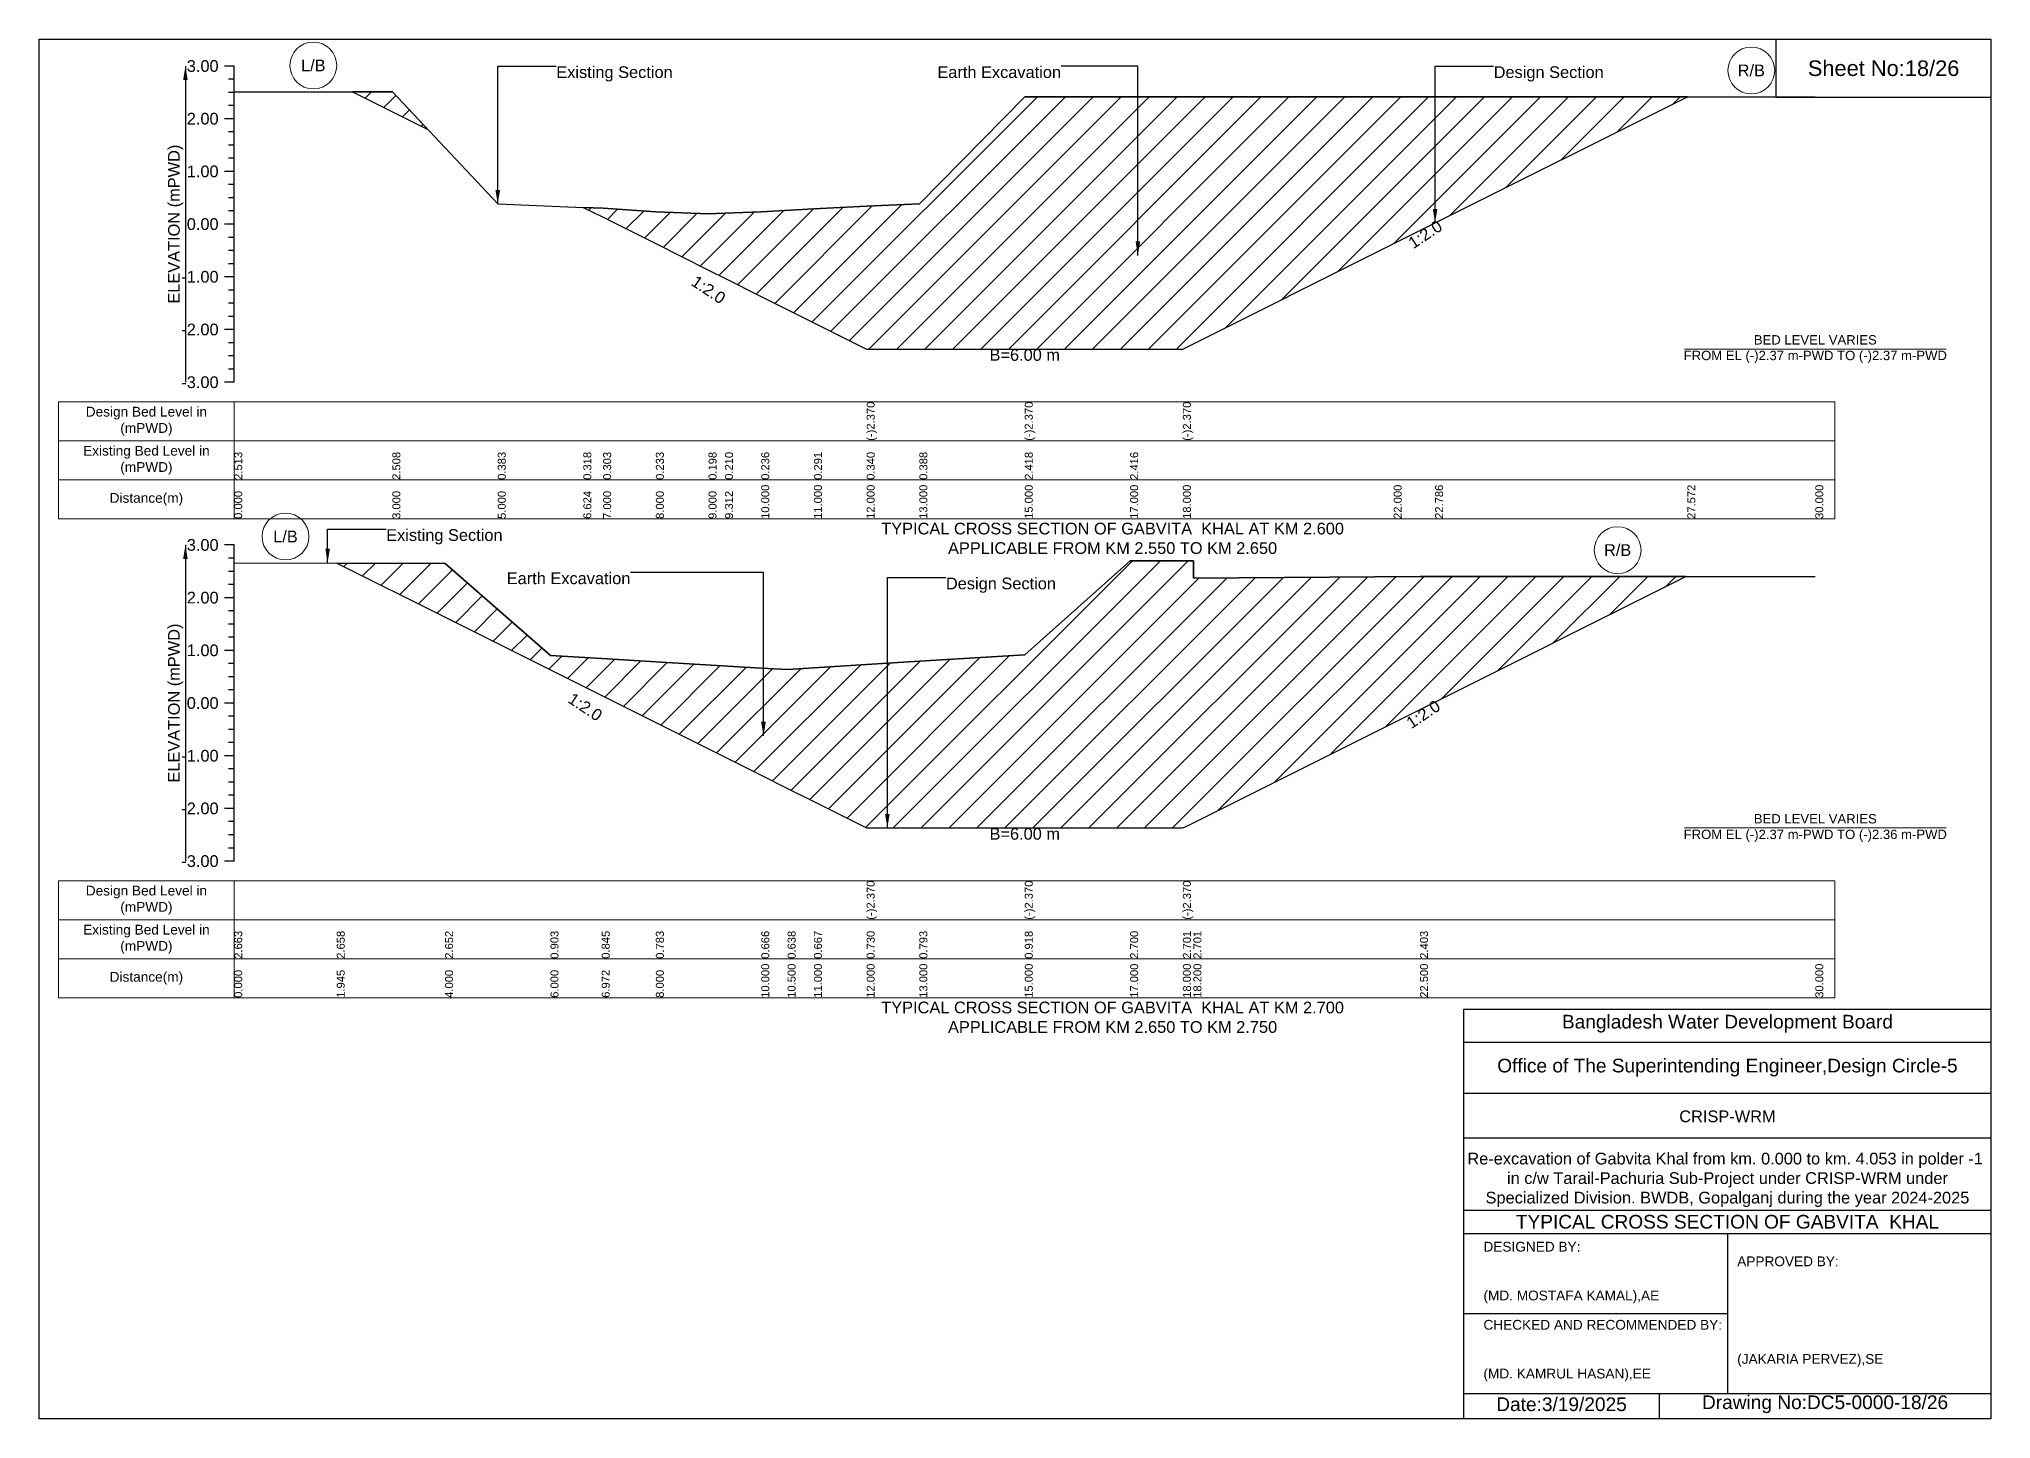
# Model space of a CAD drawing. Header units: feet. Extents: x 91000 to 358000, y -12982 to 34.
# Drawn here: x 270000 to 278000, y -5656 to 0 of the extents above; entities that cross this region are included whole.
import ezdxf

# ---------------------------------------------------------------- set-up
doc = ezdxf.new("R2010")
doc.units = ezdxf.units.FT
doc.header["$LTSCALE"] = 7
doc.header["$MEASUREMENT"] = 0
for name, color, linetype, lineweight in [('Cross section Data Border', 7, 'Continuous', 9), ('Cross Section Labels', 7, 'Continuous', 9), ('Existing_Bed_Level for Xsection', 7, 'Continuous', 25)]:
    doc.layers.add(name, color=color, linetype=linetype, lineweight=lineweight)
doc.styles.get("Standard").update_dxf_attribs({"font": 'arial.ttf'})
doc.dimstyles.get("Standard").update_dxf_attribs({"dimtxt": 0.18, "dimasz": 0.18, "dimexe": 0.18, "dimexo": 0.0625, "dimgap": 0.09, "dimtad": 0, "dimtih": 1, "dimtoh": 1, "dimdec": 4, "dimzin": 0, "dimdsep": 46, "dimtxsty": 'Standard', "dimcen": 0.09, "dimadec": 0, "dimazin": 0, "dimtfac": 1, "dimtdec": 4, "dimtofl": 0, "dimtmove": 0, "dimatfit": 3, "dimfxl": 1, "dimtolj": 1, "dimtzin": 0, "dimarcsym": 0})
pattern_1 = [(45, (0, 480), (-57.27565, 57.27565), [])]

msp = doc.modelspace()

# ---------------------------------------------------------------- hatches: boundary and pattern name
at = {"layer": 'Existing_Bed_Level for Xsection'}
h = msp.add_hatch(dxfattribs=at)
h.set_pattern_fill('ANSI31', color=256, scale=648, style=0)
h.set_pattern_definition(pattern_1)
h.paths.add_polyline_path([(271284.2, -216.8), (271448, -298.7), (271593.2, -371.3), (271448, -217)])
h = msp.add_hatch(dxfattribs=at)
h.set_pattern_fill('ANSI31', color=256, scale=648, style=0)
h.set_pattern_definition(pattern_1)
h.paths.add_polyline_path([(272230.8, -690.1), (272312, -730.7), (272528, -838.7), (272744, -946.7), (272811.4, -980.4), (272960, -1054.7), (273176, -1162.7), (273392, -1270.7), (273608, -1270.7), (274040, -1270.7), (274472, -1270.7), (274688, -1270.7), (275552, -838.7), (275721.8, -753.8), (276755.6, -236.9), (275721.8, -236.9), (275552, -236.9), (274688, -236.9), (274472, -236.9), (274040, -236.5), (273608, -675), (273392, -685.4), (273176, -695.9), (272960, -707.8), (272811.4, -713.4), (272744, -716), (272528, -708.4), (272312, -693.3)])
h = msp.add_hatch(dxfattribs=at)
h.set_pattern_fill('ANSI31', color=256, scale=648, style=0)
h.set_pattern_definition(pattern_1)
h.paths.add_polyline_path([(271220.1, -2147.8), (271664, -2369.7), (272096, -2585.7), (272306, -2690.7), (272528, -2801.7), (272960, -3017.7), (273068, -3071.7), (273176, -3125.7), (273392, -3233.7), (273608, -3233.7), (274040, -3233.7), (274472, -3233.7), (274688, -3233.7), (274709.6, -3222.9), (274731.2, -3212.1), (275660, -2747.7), (276749.9, -2202.8), (275660, -2202.8), (274731.2, -2209.7), (274731.2, -2138.4), (274709.6, -2138.4), (274688, -2138.4), (274472, -2138.6), (274040, -2523.5), (273608, -2550.5), (273392, -2564.1), (273176, -2577.7), (273068, -2584), (272960, -2578), (272528, -2552.7), (272306, -2539.4), (272096, -2526.8), (271664, -2149)])

# ---------------------------------------------------------------- linework, layer by layer
for points in [[(270000, 0), (278000, 0), (278000, -5656), (270000, -5656)], [(277120, 0), (278000, 0), (278000, -240), (277120, -240)]]:
    msp.add_lwpolyline(points, close=True)
for points in [[(275840, -5656), (275840, -3976), (278000, -3976)], [(275840, -4112), (278000, -4112)], [(275840, -4320), (278000, -4320)], [(275840, -4504), (278000, -4504)], [(275840, -4800), (278000, -4800)], [(275840, -4896), (278000, -4896)], [(276920, -4896), (276920, -5552)], [(275840, -5224), (276920, -5224)], [(275840, -5552), (278000, -5552)], [(276640, -5552), (276640, -5656)]]:
    msp.add_lwpolyline(points)
at = {"layer": 'Cross section Data Border'}
for points in [[(270080, -1486.8), (277360, -1486.8), (277360, -1966.8), (270080, -1966.8)], [(270080, -3449.8), (277360, -3449.8), (277360, -3929.8), (270080, -3929.8)]]:
    msp.add_lwpolyline(points, close=True, dxfattribs=at)
for points in [[(270800, -1486.8), (270800, -1966.8)], [(270080, -1646.8), (277360, -1646.8)], [(270080, -1806.8), (277360, -1806.8)], [(270800, -3449.8), (270800, -3929.8)], [(270080, -3609.8), (277360, -3609.8)], [(270080, -3769.8), (277360, -3769.8)]]:
    msp.add_lwpolyline(points, dxfattribs=at)
at = {"layer": 'Cross Section Labels'}
for points in [[(276744.2, -1270.7), (277815.8, -1270.7)], [(276744.2, -3233.7), (277815.8, -3233.7)]]:
    msp.add_lwpolyline(points, dxfattribs=at)
for centre in [(271124, -108.5), (277017.8, -128.9), (271010, -2039.2), (276470, -2094.8)]:
    msp.add_circle(centre, 96, dxfattribs=at)
at = {"layer": 'Existing_Bed_Level for Xsection'}
for points in [[(270800, -110.8), (270760, -110.8)], [(270800, -1406.8), (270800, -1190.8), (270800, -974.8), (270800, -758.8), (270800, -542.8), (270800, -326.8), (270800, -110.8)], [(270800, -164.8), (270776, -164.8)], [(270800, -218.8), (270776, -218.8)], [(270800, -216), (271448, -217), (271880, -676), (272230.8, -690.1), (272312, -693.3), (272528, -708.4), (272744, -716), (272811.4, -713.4), (272960, -707.8), (273176, -695.9), (273392, -685.4), (273392, -685.4), (273608, -675), (274040, -236.5), (274040, -236.5), (274472, -236.9), (274688, -236.9), (274688, -236.9), (275552, -236.9), (275721.8, -236.9), (276755.6, -236.9), (277280, -236.9)], [(270800, -272.8), (270776, -272.8)], [(270800, -326.8), (270760, -326.8)], [(270800, -380.8), (270776, -380.8)], [(270800, -434.8), (270776, -434.8)], [(270800, -542.8), (270760, -542.8)], [(270800, -488.8), (270776, -488.8)], [(270800, -596.8), (270776, -596.8)], [(270800, -650.8), (270776, -650.8)], [(270800, -704.8), (270776, -704.8)], [(270800, -758.8), (270760, -758.8)], [(270800, -812.8), (270776, -812.8)], [(270800, -866.8), (270776, -866.8)], [(270800, -920.8), (270776, -920.8)], [(270800, -974.8), (270760, -974.8)], [(270800, -1028.8), (270776, -1028.8)], [(270800, -1082.8), (270776, -1082.8)], [(270800, -1190.8), (270760, -1190.8)], [(270800, -1136.8), (270776, -1136.8)], [(270800, -1244.8), (270776, -1244.8)], [(270800, -1298.8), (270776, -1298.8)], [(270800, -1352.8), (270776, -1352.8)], [(270800, -1406.8), (270760, -1406.8)], [(270800, -2073.8), (270760, -2073.8)], [(270800, -3369.8), (270800, -3153.8), (270800, -2937.8), (270800, -2721.8), (270800, -2505.8), (270800, -2289.8), (270800, -2073.8)], [(270800, -2127.8), (270776, -2127.8)], [(270800, -2146.6), (271220.1, -2147.8), (271664, -2149), (272096, -2526.8), (272306, -2539.4), (272528, -2552.7), (272960, -2578), (273068, -2584), (273176, -2577.7), (273392, -2564.1), (273392, -2564.1), (273608, -2550.5), (274040, -2523.5), (274040, -2523.5), (274472, -2138.6), (274688, -2138.4), (274688, -2138.4), (274709.6, -2138.4), (274731.2, -2138.4), (274731.2, -2209.7), (275660, -2202.8), (277280, -2202.8)], [(270800, -2181.8), (270776, -2181.8)], [(270800, -2235.8), (270776, -2235.8)], [(270800, -2289.8), (270760, -2289.8)], [(270800, -2343.8), (270776, -2343.8)], [(270800, -2397.8), (270776, -2397.8)], [(270800, -2451.8), (270776, -2451.8)], [(270800, -2505.8), (270760, -2505.8)], [(270800, -2559.8), (270776, -2559.8)], [(270800, -2613.8), (270776, -2613.8)], [(270800, -2667.8), (270776, -2667.8)], [(270800, -2721.8), (270760, -2721.8)], [(270800, -2775.8), (270776, -2775.8)], [(270800, -2829.8), (270776, -2829.8)], [(270800, -2937.8), (270760, -2937.8)], [(270800, -2883.8), (270776, -2883.8)], [(270800, -2991.8), (270776, -2991.8)], [(270800, -3045.8), (270776, -3045.8)], [(270800, -3099.8), (270776, -3099.8)], [(270800, -3153.8), (270760, -3153.8)], [(270800, -3207.8), (270776, -3207.8)], [(270800, -3261.8), (270776, -3261.8)], [(270800, -3315.8), (270776, -3315.8)], [(270800, -3369.8), (270760, -3369.8)]]:
    msp.add_lwpolyline(points, dxfattribs=at)
for points in [[(271284.2, -216.8), (271448, -298.7), (271593.2, -371.3), (271448, -217)], [(272230.8, -690.1), (272230.8, -690.1), (272312, -730.7), (272528, -838.7), (272744, -946.7), (272811.4, -980.4), (272960, -1054.7), (273176, -1162.7), (273392, -1270.7), (273392, -1270.7), (273608, -1270.7), (274040, -1270.7), (274040, -1270.7), (274472, -1270.7), (274688, -1270.7), (274688, -1270.7), (275552, -838.7), (275721.8, -753.8), (276755.6, -236.9), (275721.8, -236.9), (275552, -236.9), (274688, -236.9), (274688, -236.9), (274472, -236.9), (274040, -236.5), (274040, -236.5), (273608, -675), (273392, -685.4), (273392, -685.4), (273176, -695.9), (272960, -707.8), (272811.4, -713.4), (272744, -716), (272528, -708.4), (272312, -693.3), (272230.8, -690.1)], [(271220.1, -2147.8), (271664, -2369.7), (272096, -2585.7), (272306, -2690.7), (272528, -2801.7), (272960, -3017.7), (273068, -3071.7), (273176, -3125.7), (273392, -3233.7), (273392, -3233.7), (273608, -3233.7), (274040, -3233.7), (274040, -3233.7), (274472, -3233.7), (274688, -3233.7), (274688, -3233.7), (274709.6, -3222.9), (274731.2, -3212.1), (274731.2, -3212.1), (275660, -2747.7), (276749.9, -2202.8), (275660, -2202.8), (274731.2, -2209.7), (274731.2, -2138.4), (274709.6, -2138.4), (274688, -2138.4), (274688, -2138.4), (274472, -2138.6), (274040, -2523.5), (274040, -2523.5), (273608, -2550.5), (273392, -2564.1), (273392, -2564.1), (273176, -2577.7), (273068, -2584), (272960, -2578), (272528, -2552.7), (272306, -2539.4), (272096, -2526.8), (271664, -2149)]]:
    msp.add_lwpolyline(points, close=True, dxfattribs=at)

# ---------------------------------------------------------------- texts
at = {"attachment_point": 5}
for s, insert, char_height in [('Sheet No:18/26', (277560, -120), 64), ('Bangladesh Water Development Board', (276920, -4036), 56), ('Office of The Superintending Engineer,Design Circle-5', (276920, -4216), 56)]:
    msp.add_mtext(s, dxfattribs=dict(at, insert=insert, char_height=char_height))
for s, insert, char_height, width, attachment_point in [('CRISP-WRM', (276920, -4416), 48, 2240, 5), ('Re-excavation of Gabvita Khal from km. 0.000 to km. 4.053 in polder -1  in c/w Tarail-Pachuria Sub-Project under CRISP-WRM under Specialized Division. BWDB, Gopalganj during the year 2024-2025', (276920, -4676), 48, 2160, 5), ('TYPICAL CROSS SECTION OF GABVITA  KHAL', (276920, -4848), 56, 2240, 5), ('DESIGNED BY:^J^J^J(MD. MOSTAFA KAMAL),AE', (275920, -5056), 40, 1120, 4), ('APPROVED BY:^J^J^J^J^J^J(JAKARIA PERVEZ),SE', (276960, -5216), 40, 1120, 4), ('CHECKED AND RECOMMENDED BY:^J^J^J(MD. KAMRUL HASAN),EE', (275920, -5376), 40, 1120, 4), ('Date:3/19/2025 ', (276240, -5596), 56, 1120, 5), ('Drawing No:DC5-0000-18/26', (277320, -5596), 56, 1760, 5)]:
    msp.add_mtext(s, dxfattribs=dict(insert=insert, char_height=char_height, width=width, attachment_point=attachment_point))
at = {"layer": 'Cross section Data Border', "char_height": 40, "width": 640, "attachment_point": 5}
for s, insert in [('Design Bed Level in (mPWD)', (270440, -1566.8)), ('Existing Bed Level in (mPWD)', (270440, -1726.8)), ('Distance(m)', (270440, -1886.8)), ('Design Bed Level in (mPWD)', (270440, -3529.8)), ('Existing Bed Level in (mPWD)', (270440, -3689.8)), ('Distance(m)', (270440, -3849.8))]:
    msp.add_mtext(s, dxfattribs=dict(at, insert=insert))
at = {"layer": 'Cross Section Labels'}
for s, insert, char_height, attachment_point in [('L/B', (271124, -108.5), 48, 5), ('Existing Section', (272120, -111.7), 48, 1), ('Earth Excavation', (274188.7, -111.7), 48, 3), ('Design Section', (275961.8, -111.7), 48, 1), ('R/B', (277017.8, -128.9), 48, 5), ('B=6.00 m', (274040, -1270.7), 48, 2), ('BED LEVEL VARIES ^JFROM EL (-)2.37 m-PWD TO (-)2.37 m-PWD', (277280, -1270.7), 38.4, 5), ('TYPICAL CROSS SECTION OF GABVITA  KHAL AT KM 2.600^JAPPLICABLE FROM KM 2.550 TO KM 2.650', (274400, -2046.8), 48, 5), ('L/B', (271010, -2039.2), 48, 5), ('Existing Section', (271422.8, -2009), 48, 1), ('R/B', (276470, -2094.8), 48, 5), ('Earth Excavation', (272423.7, -2186.3), 48, 3), ('Design Section', (273716.9, -2207.4), 48, 1), ('BED LEVEL VARIES ^JFROM EL (-)2.37 m-PWD TO (-)2.36 m-PWD', (277280, -3233.7), 38.4, 5), ('B=6.00 m', (274040, -3233.7), 48, 2), ('TYPICAL CROSS SECTION OF GABVITA  KHAL AT KM 2.700^JAPPLICABLE FROM KM 2.650 TO KM 2.750', (274400, -4009.8), 48, 5)]:
    msp.add_mtext(s, dxfattribs=dict(at, insert=insert, char_height=char_height, attachment_point=attachment_point))
at = {"layer": 'Cross Section Labels', "char_height": 48, "attachment_point": 2}
for insert, rotation in [((275667.8, -780.8), 33.69007), ((272757.4, -1007.4), 326.30993), ((272252, -2717.7), 326.30993), ((275660, -2747.7), 33.69007)]:
    msp.add_mtext('1:2.0', dxfattribs=dict(at, insert=insert, rotation=rotation))
at = {"layer": 'Existing_Bed_Level for Xsection', "char_height": 48, "attachment_point": 6}
for s, insert in [('3.00', (270736, -110.8)), ('2.00', (270736, -326.8)), ('1.00', (270736, -542.8)), ('0.00', (270736, -758.8)), ('-1.00', (270736, -974.8)), ('-2.00', (270736, -1190.8)), ('-3.00', (270736, -1406.8)), ('3.00', (270736, -2073.8)), ('2.00', (270736, -2289.8)), ('1.00', (270736, -2505.8)), ('0.00', (270736, -2721.8)), ('-1.00', (270736, -2937.8)), ('-2.00', (270736, -3153.8)), ('-3.00', (270736, -3369.8))]:
    msp.add_mtext(s, dxfattribs=dict(at, insert=insert))
at = {"layer": 'Existing_Bed_Level for Xsection', "rotation": 90}
for s, insert, char_height, attachment_point in [('ELEVATION (mPWD)', (270560, -758.8), 48, 5), ('(-)2.370', (273392, -1646.8), 32.8, 1), ('(-)2.370', (274040, -1646.8), 32.8, 1), ('(-)2.370', (274688, -1646.8), 32.8, 1), ('2.513', (270800, -1806.8), 32.8, 1), ('2.508', (271448, -1806.8), 32.8, 1), ('0.383', (271880, -1806.8), 32.8, 1), ('0.318', (272230.8, -1806.8), 32.8, 1), ('0.303', (272312, -1806.8), 32.8, 1), ('0.233', (272528, -1806.8), 32.8, 1), ('0.198', (272744, -1806.8), 32.8, 1), ('0.210', (272811.4, -1806.8), 32.8, 1), ('0.236', (272960, -1806.8), 32.8, 1), ('0.291', (273176, -1806.8), 32.8, 1), ('0.340', (273392, -1806.8), 32.8, 1), ('0.388', (273608, -1806.8), 32.8, 1), ('2.418', (274040, -1806.8), 32.8, 1), ('2.416', (274472, -1806.8), 32.8, 1), ('10.000', (272960, -1966.8), 32.8, 1), ('11.000', (273176, -1966.8), 32.8, 1), ('12.000', (273392, -1966.8), 32.8, 1), ('13.000', (273608, -1966.8), 32.8, 1), ('15.000', (274040, -1966.8), 32.8, 1), ('17.000', (274472, -1966.8), 32.8, 1), ('18.000', (274688, -1966.8), 32.8, 1), ('22.000', (275552, -1966.8), 32.8, 1), ('22.786', (275721.8, -1966.8), 32.8, 1), ('27.572', (276755.6, -1966.8), 32.8, 1), ('30.000', (277280, -1966.8), 32.8, 1), ('0.000', (270800, -1966.8), 32.8, 1), ('3.000', (271448, -1966.8), 32.8, 1), ('5.000', (271880, -1966.8), 32.8, 1), ('6.624', (272230.8, -1966.8), 32.8, 1), ('7.000', (272312, -1966.8), 32.8, 1), ('8.000', (272528, -1966.8), 32.8, 1), ('9.000', (272744, -1966.8), 32.8, 1), ('9.312', (272811.4, -1966.8), 32.8, 1), ('ELEVATION (mPWD)', (270560, -2721.8), 48, 5), ('(-)2.370', (273392, -3609.8), 32.8, 1), ('(-)2.370', (274040, -3609.8), 32.8, 1), ('(-)2.370', (274688, -3609.8), 32.8, 1), ('2.663', (270800, -3769.8), 32.8, 1), ('2.658', (271220.1, -3769.8), 32.8, 1), ('2.652', (271664, -3769.8), 32.8, 1), ('0.903', (272096, -3769.8), 32.8, 1), ('0.845', (272306, -3769.8), 32.8, 1), ('0.783', (272528, -3769.8), 32.8, 1), ('0.666', (272960, -3769.8), 32.8, 1), ('0.638', (273068, -3769.8), 32.8, 1), ('0.667', (273176, -3769.8), 32.8, 1), ('0.730', (273392, -3769.8), 32.8, 1), ('0.793', (273608, -3769.8), 32.8, 1), ('0.918', (274040, -3769.8), 32.8, 1), ('2.700', (274472, -3769.8), 32.8, 1), ('2.701', (274688, -3769.8), 32.8, 1), ('2.701', (274731.2, -3769.8), 32.8, 1), ('2.403', (275660, -3769.8), 32.8, 1), ('0.000', (270800, -3929.8), 32.8, 1), ('1.945', (271220.1, -3929.8), 32.8, 1), ('4.000', (271664, -3929.8), 32.8, 1), ('6.000', (272096, -3929.8), 32.8, 1), ('6.972', (272306, -3929.8), 32.8, 1), ('8.000', (272528, -3929.8), 32.8, 1), ('10.000', (272960, -3929.8), 32.8, 1), ('10.500', (273068, -3929.8), 32.8, 1), ('11.000', (273176, -3929.8), 32.8, 1), ('12.000', (273392, -3929.8), 32.8, 1), ('13.000', (273608, -3929.8), 32.8, 1), ('15.000', (274040, -3929.8), 32.8, 1), ('17.000', (274472, -3929.8), 32.8, 1), ('18.000', (274688, -3929.8), 32.8, 1), ('18.200', (274731.2, -3929.8), 32.8, 1), ('22.500', (275660, -3929.8), 32.8, 1), ('30.000', (277280, -3929.8), 32.8, 1)]:
    msp.add_mtext(s, dxfattribs=dict(at, insert=insert, char_height=char_height, attachment_point=attachment_point))

# ---------------------------------------------------------------- leaders
at = {"layer": 'Cross Section Labels', "annotation_type": 0, "has_hookline": 1}
for points, hookline_direction, text_width in [([(271880, -676), (271880, -111.7), (272119.9, -111.7)], 0, 467.2), ([(274503.7, -886.7), (274503.7, -111.7), (274188.8, -111.7)], 1, 497), ([(275721.8, -753.8), (275721.8, -111.7), (275961.7, -111.7)], 0, 441.2), ([(271182.8, -2146.6), (271182.8, -2009), (271422.7, -2009)], 0, 467.2), ([(272969.1, -2856.1), (272969.1, -2186.3), (272423.8, -2186.3)], 1, 497), ([(273476.9, -3233.7), (273476.9, -2207.4), (273716.8, -2207.4)], 0, 441.2)]:
    msp.add_leader(points, dimstyle='Standard', override={"dimasz": 57.6}, dxfattribs=dict(at, hookline_direction=hookline_direction, text_width=text_width))
at = {"layer": 'Existing_Bed_Level for Xsection'}
for points in [[(270600, -110.8), (270600, -1406.8)], [(270600, -2073.8), (270600, -3369.8)]]:
    msp.add_leader(points, dimstyle='Standard', override={"dimasz": 57.6}, dxfattribs=at)

doc.saveas('drawing.dxf')
